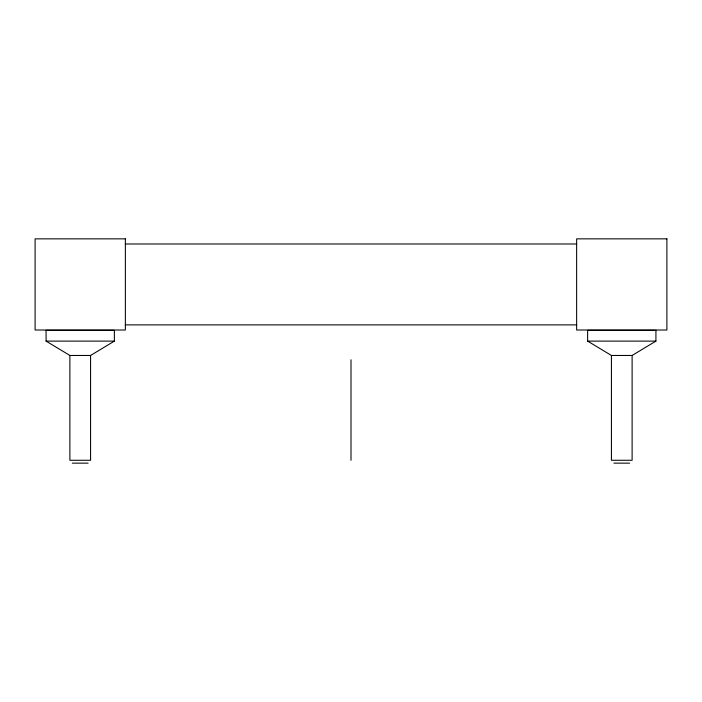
<?xml version="1.0" encoding="UTF-8"?>
<svg xmlns="http://www.w3.org/2000/svg" width="702" height="702" viewBox="0 0 702 702"><rect width="100%" height="100%" fill="white"/><g stroke="black" fill="none" stroke-linecap="round" stroke-linejoin="round"><path stroke-width="1.05" d="M90.567 355.466L114.373 341.111L114.373 330.344L46.078 330.344L46.078 341.111L69.884 355.466L90.567 355.466L90.567 460.275L69.884 460.275L69.884 355.466M632.116 355.466L655.922 341.111L655.922 330.344L587.627 330.344L587.627 341.111L611.433 355.466L632.116 355.466L632.116 460.275L611.433 460.275L611.433 355.466M125.36 243.989L576.64 243.989M125.36 324.886L576.64 324.886M46.078 341.111L114.373 341.111M587.627 341.111L655.922 341.111M72.35 463.144L88.11 463.144M613.89 463.144L629.65 463.144M351 359.775L351 460.275M125.36 238.855L35.1 238.855L35.1 330.019L125.36 330.019L125.36 238.855M666.9 238.855L576.64 238.855L576.64 330.019L666.9 330.019L666.9 238.855"/></g></svg>
